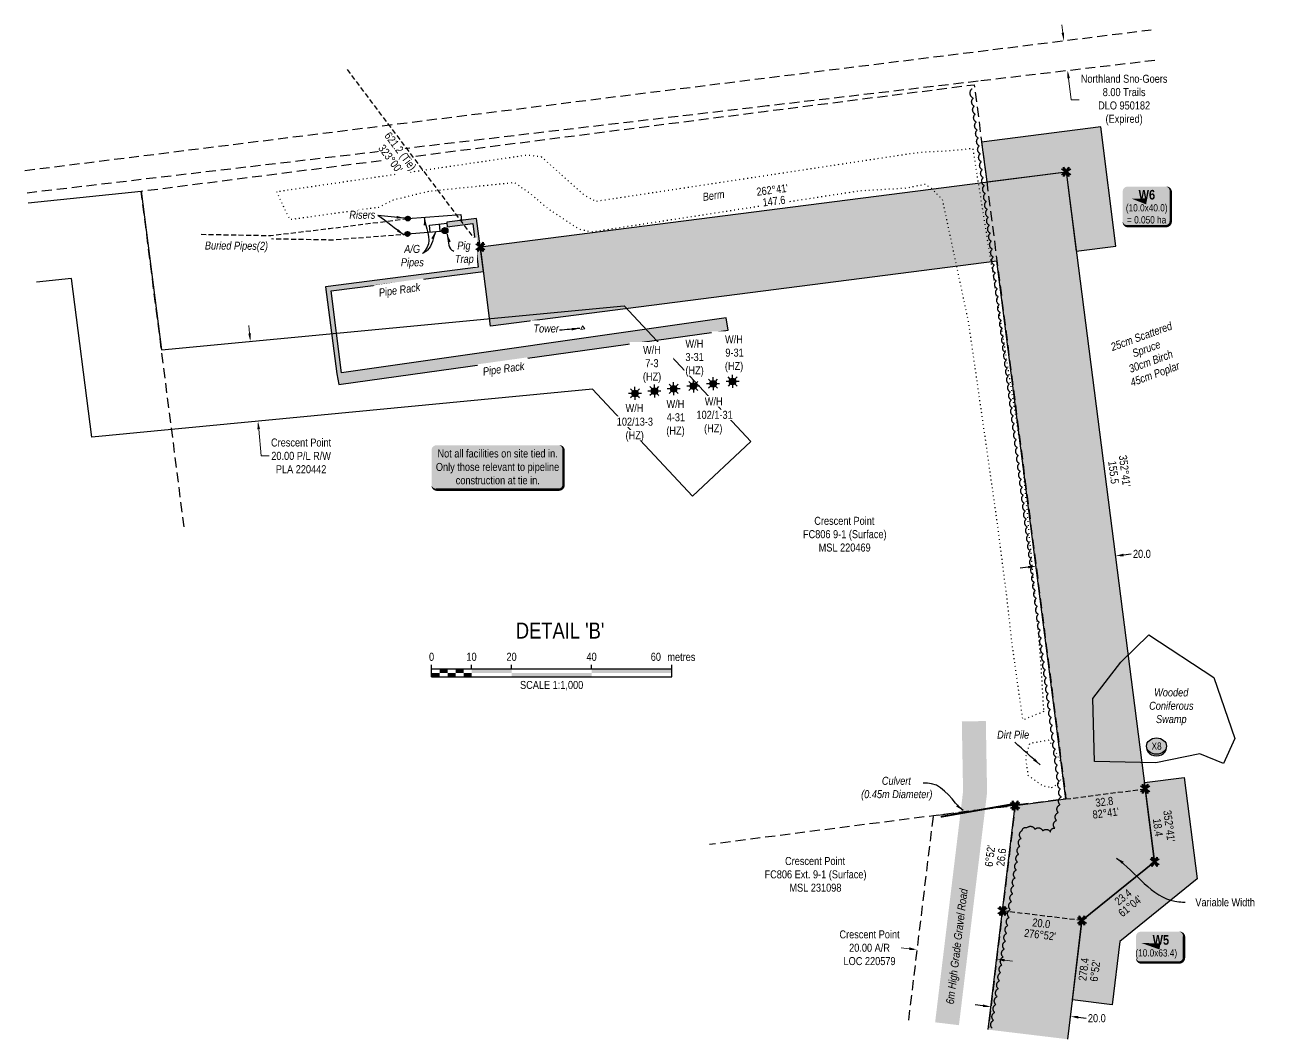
# Model space of a CAD drawing. Extents: x 513823 to 521440, y 6029490 to 6033352.
# Drawn here: x 513823 to 515371, y 6029574 to 6030841 of the extents above; entities that cross this region are included whole.
import ezdxf
from ezdxf.enums import TextEntityAlignment as Align

# ---------------------------------------------------------------- set-up
doc = ezdxf.new("R2010")
doc.units = 0
doc.header["$LTSCALE"] = 5
doc.header["$PDSIZE"] = 0.5
for name, pattern in [('0', [1, 1, 0]), ('foc-ACCESSROAD', [3.75, 2.5, -1.25]), ('foc-TIELINE', [1.875, 1.25, -0.625]), ('foc-TOPO', [1, 0.2, -0.8]), ('foc-TRAV', [1.875, 1.25, -0.625]), ('UG_PIPE', [1.875, 1.25, -0.625])]:
    doc.linetypes.add(name, pattern=pattern)
doc.layers.get('Defpoints').update_dxf_attribs({"color": 9})
for name, color, linetype, lineweight in [('AS-GENERAL', 48, 'Continuous', 18), ('C-RW-T', 13, 'Continuous', 9), ('C-WS-T', 13, 'Continuous', 9), ('F-AR-T', 190, 'Continuous', 9), ('T-TEXT', 48, 'Continuous', 18)]:
    doc.layers.add(name, color=color, linetype=linetype, lineweight=lineweight)
for name, color, linetype in [('AS-PIPE-AG', 44, 'Continuous'), ('AS-PIPE-UG', 44, 'UG_PIPE'), ('AS-PIPE-UG-T', 44, 'Continuous'), ('AS-ROADS', 254, 'Continuous'), ('AS-SYMBOL', 7, 'Continuous'), ('C-AR', 13, 'foc-ACCESSROAD'), ('C-RW', 13, 'Continuous'), ('C-WS', 13, 'foc-ACCESSROAD'), ('C-WS-S', 13, 'Continuous'), ('CG-NOTES', 7, 'Continuous'), ('DETAIL-T', 7, 'Continuous'), ('F-AR', 190, 'foc-ACCESSROAD'), ('L-BD', 7, 'Continuous'), ('L-BD1', 253, 'Continuous'), ('L-MON', 1, 'Continuous'), ('L-TIE', 7, 'foc-TIELINE'), ('L-TIE-T', 7, 'Continuous'), ('P-CROSSINGS', 250, 'Continuous'), ('P-PROPOSED', 10, 'Continuous'), ('P-PROPOSED-H', 21, 'Continuous'), ('P-TEMP-BLOCKS', 250, 'Continuous'), ('P-TEMP-H', 41, 'Continuous'), ('P-TEMP_WORKSPACE', 46, 'Continuous'), ('P-TRAV', 4, 'foc-TRAV'), ('P-TXT', 4, 'Continuous'), ('T-BUSH', 110, '0'), ('T-BUSH-T', 110, 'Continuous'), ('T-GENERAL', 48, 'foc-TOPO'), ('WETLAND', 143, 'Continuous'), ('WETLAND-T', 146, 'Continuous')]:
    doc.layers.add(name, color=color, linetype=linetype)
doc.styles.add('80', font='ARIALN.TTF', dxfattribs={"height": 10})
doc.styles.add('80CG', font='ARIALN.TTF', dxfattribs={"height": 10})
doc.styles.add('80L', font='ARIALN.TTF', dxfattribs={"height": 10})
doc.styles.add('80LS', font='ARIALNI.TTF', dxfattribs={"height": 10})
doc.styles.add('BOLD', font='ARIALNB.TTF')
doc.styles.add('Crossing', font='ARIALN.TTF', dxfattribs={"height": 10})
doc.styles.add('MtXpl_Arial_Narrow', font='ARIALNI.TTF')
doc.dimstyles.new('Compass 5 000', dxfattribs={"dimscale": 5, "dimtxt": 9, "dimasz": 2, "dimexe": 0.2, "dimexo": 0.0625, "dimgap": 0.5, "dimtad": 0, "dimtih": 1, "dimtoh": 1, "dimzin": 0, "dimdsep": 46, "dimtxsty": '80CG', "dimcen": 0.1, "dimse1": 1, "dimse2": 1, "dimclrd": 256, "dimclrt": 256, "dimaunit": 1, "dimadec": 4, "dimazin": 0, "dimtfac": 0.06, "dimtofl": 0, "dimtmove": 0, "dimatfit": 1, "dimfxl": 0.2, "dimtolj": 1, "dimtzin": 0, "dimlwd": -1, "dimarcsym": 0})

# ---------------------------------------------------------------- blocks, each defined once
blk = doc.blocks.new('RISER')
h = blk.add_hatch(color=255)
h.dxf.hatch_style = 1
edge = h.paths.add_edge_path()
edge.add_arc((0, 0), 0.7, 0, 360)
blk.add_hatch(color=48).paths.add_polyline_path([(0.58, -0.15), (-0.58, -0.15, 0.774597)])
at = {"color": 48}
blk.add_line((-0.58, -0.15), (0.58, -0.15), dxfattribs=at)
blk.add_circle((0, 0), 0.6, dxfattribs=at)
blk = doc.blocks.new('PIG')
h = blk.add_hatch(color=255)
h.dxf.hatch_style = 1
edge = h.paths.add_edge_path()
edge.add_arc((0, 0), 0.85, 0, 360)
at = {"layer": 'AS-SYMBOL'}
h = blk.add_hatch(color=48, dxfattribs=at)
h.dxf.hatch_style = 1
h.paths.add_polyline_path([(-0.1, 0, 1), (-0.55, 0, 1)])
h = blk.add_hatch(color=48, dxfattribs=at)
h.dxf.hatch_style = 1
h.paths.add_polyline_path([(0.1, 0, 1), (0.55, 0, 1)])
at = {"layer": 'AS-SYMBOL', "color": 48}
for centre, radius in [((0, 0), 0.75), ((-0.33, 0), 0.225), ((0.33, 0), 0.225)]:
    blk.add_circle(centre, radius, dxfattribs=at)
blk = doc.blocks.new('GAS')
h = blk.add_hatch(color=255)
h.dxf.hatch_style = 1
edge = h.paths.add_edge_path()
edge.add_arc((0, 0), 0.9, 0, 360)
for p, q in [((-0.81, 0), (-1.62, 0)), ((-0.57, 0.57), (-1.14, 1.14)), ((0, 0.81), (0, 1.62)), ((0.57, 0.57), (1.14, 1.14)), ((1.62, 0), (0.81, 0)), ((-0.57, -0.57), (-1.14, -1.14)), ((0, -0.81), (0, -1.62)), ((1.14, -1.14), (0.57, -0.57))]:
    blk.add_line(p, q)
blk.add_circle((0, 0), 0.8)
blk = doc.blocks.new('*U319')
at = {"color": 0}
for p, q in [((-150, 0), (-150, 15)), ((-150, 10), (150.2, 10)), ((-150, 0), (150.2, 0)), ((-100, 10), (-100, 15)), ((-50, 10), (-50, 15)), ((50, 10), (50, 15)), ((150.2, 0), (150.2, 15))]:
    blk.add_line(p, q, dxfattribs=at)
for points in [[(-150, 5), (-140, 5), (-150, 0), (-140, 0)], [(-140, 10), (-130, 10), (-140, 5), (-130, 5)], [(-130, 5), (-120, 5), (-130, 0), (-120, 0)], [(-120, 10), (-110, 10), (-120, 5), (-110, 5)], [(-110, 5), (-100, 5), (-110, 0), (-100, 0)], [(-100, 10), (-50, 10), (-100, 5), (-50, 5)], [(-50, 5), (50, 5), (-50, 0), (50, 0)], [(50, 10), (150.2, 10), (50, 5), (150.2, 5)]]:
    blk.add_solid(points, dxfattribs=at)
at = {"color": 0, "style": '80'}
blk.add_text('metres', height=10, dxfattribs=at).set_placement((162.2, 20), align=Align.CENTER)
at = {"color": 0, "char_height": 10, "style": '80'}
for s, insert, attachment_point in [('0', (-150, 30.2), 2), ('10', (-100, 30.2), 2), ('20', (-50, 30.2), 2), ('40', (50, 30.2), 2), ('60', (136.7, 30.2), 3), ('SCALE 1:1,000', (0.1, -5), 2)]:
    blk.add_mtext(s, dxfattribs=dict(at, insert=insert, attachment_point=attachment_point))
blk = doc.blocks.new('*D420')
at = {"layer": 'C-RW-T', "transparency": 16777216}
for p, q in [((514104, 6030455.7), (514103, 6030465.6)), ((514115.4, 6030336.2), (514118.6, 6030302.7)), ((514118.6, 6030302.7), (514128.6, 6030302.7))]:
    blk.add_line(p, q, dxfattribs=at)
for points in [[(514105.6, 6030455.8), (514102.3, 6030455.5), (514104.9, 6030445.7)], [(514117, 6030336.4), (514113.7, 6030336), (514114.4, 6030346.1)]]:
    blk.add_solid(points, dxfattribs=at)
at = {"layer": 'Defpoints', "color": 0, "transparency": 16777216}
for p in [(514127.5, 6030447.9), (514114.4, 6030346.1), (514137, 6030348.3)]:
    blk.add_point(p, dxfattribs=at)
at = {"layer": 'C-RW-T', "transparency": 16777216, "insert": (514168.3, 6030302.7), "char_height": 10, "attachment_point": 5, "style": '80CG'}
blk.add_mtext('\\A1;Crescent Point\\P20.00 P/L R/W\\PPLA 220442', dxfattribs=at)
blk = doc.blocks.new('*D421')
at = {"layer": 'C-RW-T', "transparency": 16777216}
for p, q in [((514928, 6029687.1), (514918, 6029688.3)), ((515047, 6029672.7), (515057, 6029671.5))]:
    blk.add_line(p, q, dxfattribs=at)
for points in [[(514928.2, 6029688.8), (514927.8, 6029685.5), (514937.9, 6029685.9)], [(515047.2, 6029674.4), (515046.8, 6029671.1), (515037.1, 6029673.9)]]:
    blk.add_solid(points, dxfattribs=at)
at = {"layer": 'Defpoints', "color": 0, "transparency": 16777216}
for p in [(514941.2, 6029713.2), (515040.4, 6029701.2), (514937.9, 6029685.9)]:
    blk.add_point(p, dxfattribs=at)
at = {"layer": 'C-RW-T', "transparency": 16777216, "insert": (514878.3, 6029688.3), "char_height": 10, "attachment_point": 5, "style": '80CG'}
blk.add_mtext('\\A1;Crescent Point\\P20.00 A/R\\PLOC 220579', dxfattribs=at)
blk = doc.blocks.new('*U388')
h = blk.add_hatch(color=191)
edge = h.paths.add_edge_path()
edge.add_line((-24, -30.9), (24, -30.9))
edge.add_arc((24, -24.9), 6, 270, 360)
edge.add_line((30, -24.9), (30, 12.5))
edge.add_arc((24, 12.5), 6, 0, 90)
edge.add_line((24, 18.5), (-24, 18.5))
edge.add_arc((-24, 12.5), 6, 90, 180)
edge.add_line((-30, 12.5), (-30, -24.9))
edge.add_arc((-24, -24.9), 6, 180, 270)
at = {"color": 250, "flags": 128}
blk.add_lwpolyline([(-24, -30.9, 3, 3, 0), (24, -30.9, 3, 3, 0.414214), (30, -24.9, 3, 3, 0), (30, 12.5, 3, 0, 0.414214), (24, 18.5, 0, 0, 0), (-24, 18.5, 0, 0, 0.414214), (-30, 12.5, 0, 0, 0), (-30, -24.9, 0, 3, 0.414214)], format="xyseb", close=True, dxfattribs=at)
at = {"flags": 128}
blk.add_lwpolyline([(-19.2, 3.6, 0, 7.5, 0), (0, 0, 0, 0, 0)], format="xyseb", dxfattribs=at)
at = {"color": 250}
for tag, p, height, style in [('TEMP_AREA_W1_001', (-9.2, 2.2), 12, 'BOLD'), ('ENTER_TEXT_001', (-30.7, -12.5), 9, '80')]:
    blk.add_attdef(tag, p, '', height=height, dxfattribs=dict(at, style=style))
blk = doc.blocks.new('*D423')
at = {"layer": 'Defpoints', "color": 0, "transparency": 16777216}
for p in [(515064.3, 6030814.3), (515121, 6030821.4), (515069, 6030777.2)]:
    blk.add_point(p, dxfattribs=at)
at = {"layer": 'F-AR-T', "transparency": 16777216}
for p, q in [((515119.8, 6030831.3), (515118.6, 6030841.2)), ((515126.9, 6030774.4), (515130.3, 6030747.3)), ((515130.3, 6030747.3), (515140.3, 6030747.3))]:
    blk.add_line(p, q, dxfattribs=at)
for points in [[(515121.4, 6030831.5), (515118.1, 6030831.1), (515121, 6030821.4)], [(515128.6, 6030774.6), (515125.2, 6030774.2), (515125.7, 6030784.3)]]:
    blk.add_solid(points, dxfattribs=at)
at = {"layer": 'F-AR-T', "transparency": 16777216, "insert": (515196.3, 6030747.3), "char_height": 10, "attachment_point": 5, "style": '80CG'}
blk.add_mtext('\\A1;Northland Sno-Goers\\P8.00 Trails\\PDLO 950182\\P(Expired)', dxfattribs=at)
blk = doc.blocks.new('xing2')
h = blk.add_hatch(color=50)
h.dxf.hatch_style = 1
edge = h.paths.add_edge_path()
edge.add_ellipse((0, 0), major_axis=(-12.5, 0), ratio=0.816297, start_angle=0, end_angle=360)
h = blk.add_hatch(color=250)
h.dxf.hatch_style = 1
edge = h.paths.add_edge_path()
edge.add_ellipse((0, -2), major_axis=(-12.5, 0), ratio=0.816297, start_angle=0, end_angle=180)
edge.add_line((12.5, -2), (12.5, 0))
edge.add_ellipse((0, 0), major_axis=(-12.5, 0), ratio=0.816297, start_angle=0, end_angle=180, ccw=False)
edge.add_line((-12.5, 0), (-12.5, -2))
at = {"color": 250}
blk.add_ellipse((0, 0), major_axis=(-12.5, 0), ratio=0.816297, dxfattribs=at)
blk.add_ellipse((0, -2), major_axis=(-12.5, 0), ratio=0.816297, start_param=0, end_param=3.141593, dxfattribs=at)
at = {"color": 250, "style": 'Crossing'}
blk.add_attdef('CROSSING', text='', height=9, dxfattribs=at).set_placement((0.1, 0), align=Align.MIDDLE_CENTER)
at = {"color": 250, "style": 'Crossing', "flags": 1}
for tag, p in [('OWNER', (0.1, -12.5)), ('DESCRIPTION', (0.1, -25.8)), ('LOCATION', (0.1, -39.3)), ('DWG_REF', (0.1, -52.8))]:
    blk.add_attdef(tag, text='', height=9, dxfattribs=at).set_placement(p, align=Align.MIDDLE_CENTER)
blk = doc.blocks.new('*D447')
at = {"layer": 'Defpoints', "color": 0, "transparency": 16777216}
for p in [(515183.3, 6030194.4), (515084.2, 6030181.7), (515185.5, 6030177.7)]:
    blk.add_point(p, dxfattribs=at)
at = {"layer": 'P-TXT', "transparency": 16777216}
for p, q in [((515195.4, 6030179), (515205.3, 6030180.3)), ((515076.4, 6030163.7), (515066.5, 6030162.4))]:
    blk.add_line(p, q, dxfattribs=at)
for points in [[(515195.2, 6030180.6), (515195.6, 6030177.3), (515185.5, 6030177.7)], [(515076.2, 6030165.4), (515076.6, 6030162.1), (515086.3, 6030165)]]:
    blk.add_solid(points, dxfattribs=at)
at = {"layer": 'P-TXT', "transparency": 16777216, "insert": (515218.5, 6030180.3), "char_height": 10, "attachment_point": 5, "style": '80CG'}
blk.add_mtext('\\A1;20.0', dxfattribs=at)
blk = doc.blocks.new('*U405')
h = blk.add_hatch(color=191)
edge = h.paths.add_edge_path()
edge.add_line((-24, -20), (24, -20))
edge.add_arc((24, -14), 6, 270, 360)
edge.add_line((30, -14), (30, 12.5))
edge.add_arc((24, 12.5), 6, 0, 90)
edge.add_line((24, 18.5), (-24, 18.5))
edge.add_arc((-24, 12.5), 6, 90, 180)
edge.add_line((-30, 12.5), (-30, -14))
edge.add_arc((-24, -14), 6, 180, 270)
at = {"color": 250, "flags": 128}
blk.add_lwpolyline([(-24, -20, 3, 3, 0), (24, -20, 3, 3, 0.414214), (30, -14, 3, 3, 0), (30, 12.5, 3, 0, 0.414214), (24, 18.5, 0, 0, 0), (-24, 18.5, 0, 0, 0.414214), (-30, 12.5, 0, 0, 0), (-30, -14, 0, 3, 0.414214)], format="xyseb", close=True, dxfattribs=at)
at = {"flags": 128}
blk.add_lwpolyline([(-23.7, 4.5, 0, 7.5, 0), (0, 0, 0, 0, 0)], format="xyseb", dxfattribs=at)
at = {"color": 250}
for tag, p, height, style in [('TEMP_AREA_W1_001', (-9.2, 2.2), 12, 'BOLD'), ('ENTER_TEXT_001', (-30.7, -12.5), 9, '80')]:
    blk.add_attdef(tag, p, '', height=height, dxfattribs=dict(at, style=style))
blk = doc.blocks.new('*D469')
at = {"layer": 'Defpoints', "color": 0, "transparency": 16777216}
for p in [(515028.3, 6029600.8), (515129.2, 6029602.7), (515127.5, 6029588.8)]:
    blk.add_point(p, dxfattribs=at)
at = {"layer": 'P-TXT', "transparency": 16777216}
for p, q in [((515020, 6029615.8), (515010.1, 6029617)), ((515139.1, 6029601.5), (515149, 6029600.3))]:
    blk.add_line(p, q, dxfattribs=at)
for points in [[(515020.2, 6029617.5), (515019.8, 6029614.2), (515029.9, 6029614.6)], [(515139.3, 6029603.1), (515138.9, 6029599.8), (515129.2, 6029602.7)]]:
    blk.add_solid(points, dxfattribs=at)
at = {"layer": 'P-TXT', "transparency": 16777216, "insert": (515162.2, 6029600.3), "char_height": 10, "attachment_point": 5, "style": '80CG'}
blk.add_mtext('\\A1;20.0', dxfattribs=at)
blk = doc.blocks.new('TEMP')
h = blk.add_hatch(color=255)
h.dxf.hatch_style = 1
h.paths.add_polyline_path([(0, 0.25), (-0.67, 1.15), (-0.67, 0.67), (-1.15, 0.67), (-0.25, 0), (-1.15, -0.67), (-0.67, -0.67), (-0.67, -1.15), (0, -0.25), (0.67, -1.15), (0.67, -0.67), (1.15, -0.67), (0.25, 0), (1.15, 0.67), (0.67, 0.67), (0.67, 1.15)])
h.paths.add_polyline_path([(0.57, 0.85), (0.57, 0.57), (0.85, 0.57), (0.08, 0), (0.85, -0.57), (0.57, -0.57), (0.57, -0.85), (0, -0.08), (-0.57, -0.85), (-0.57, -0.57), (-0.85, -0.57), (-0.08, 0), (-0.85, 0.57), (-0.57, 0.57), (-0.57, 0.85), (0, 0.08)], flags=16)
h = blk.add_hatch(color=1)
h.dxf.hatch_style = 1
h.paths.add_polyline_path([(0, 0.08), (-0.57, 0.85), (-0.57, 0.57), (-0.85, 0.57), (-0.08, 0), (-0.85, -0.57), (-0.57, -0.57), (-0.57, -0.85), (0, -0.08), (0.57, -0.85), (0.57, -0.57), (0.85, -0.57), (0.08, 0), (0.85, 0.57), (0.57, 0.57), (0.57, 0.85)])
at = {"color": 1}
for p, q in [((-0.08, 0), (0.08, 0)), ((0, 0.08), (0, -0.08))]:
    blk.add_line(p, q, dxfattribs=at)
at = {"color": 255, "flags": 128}
blk.add_lwpolyline([(-0.25, 0), (-1.15, 0.67), (-0.67, 0.67), (-0.67, 1.15), (0, 0.25), (0.67, 1.15), (0.67, 0.67), (1.15, 0.67), (0.25, 0), (1.15, -0.67), (0.67, -0.67), (0.67, -1.15), (0, -0.25), (-0.67, -1.15), (-0.67, -0.67), (-1.15, -0.67)], close=True, dxfattribs=at)
at = {"color": 1, "flags": 128}
blk.add_lwpolyline([(-0.08, 0), (-0.85, 0.57), (-0.57, 0.57), (-0.57, 0.85), (0, 0.08), (0.57, 0.85), (0.57, 0.57), (0.85, 0.57), (0.08, 0), (0.85, -0.57), (0.57, -0.57), (0.57, -0.85), (0, -0.08), (-0.57, -0.85), (-0.57, -0.57), (-0.85, -0.57)], close=True, dxfattribs=at)
blk = doc.blocks.new('*U547')
h = blk.add_hatch(color=50)
edge = h.paths.add_edge_path()
edge.add_line((-76.5, -28.5), (76.5, -28.5))
edge.add_arc((76.5, -22.5), 6, 270, 360)
edge.add_line((82.5, -22.5), (82.5, 21))
edge.add_arc((76.5, 21), 6, 0, 90)
edge.add_line((76.5, 27), (-76.5, 27))
edge.add_arc((-76.5, 21), 6, 90, 180)
edge.add_line((-82.5, 21), (-82.5, -22.5))
edge.add_arc((-76.5, -22.5), 6, 180, 270)
at = {"color": 240, "flags": 128}
blk.add_lwpolyline([(-76.5, -28.5, 3, 3, 0), (76.5, -28.5, 3, 3, 0.414214), (82.5, -22.5, 3, 3, 0), (82.5, 21, 3, 0, 0.414214), (76.5, 27, 0, 0, 0), (-76.5, 27, 0, 0, 0.414214), (-82.5, 21, 0, 0, 0), (-82.5, -22.5, 0, 3, 0.414214)], format="xyseb", close=True, dxfattribs=at)
at = {"color": 240, "style": '80'}
blk.add_attdef('ENTER_TEXT_001', (-26.8, -4.9), '', height=10, dxfattribs=at)

msp = doc.modelspace()

# ---------------------------------------------------------------- hatches: boundary and pattern name
at = {"layer": 'AS-PIPE-AG'}
h = msp.add_hatch(color=256, dxfattribs=at)
h.dxf.hatch_style = 1
h.paths.add_polyline_path([(514350.279, 6030594.382), (514350.934, 6030588.772), (514382.684, 6030592.802), (514389.514, 6030538.382), (514198.714, 6030513.842), (514212.989, 6030405.142), (514215.469, 6030392.022), (514701.694, 6030459.932), (514699.414, 6030475.122), (514218.604, 6030406.267), (514205.819, 6030508.847), (514396.224, 6030533.137), (514387.529, 6030599.277), (514350.304, 6030594.597)])
at = {"layer": 'P-PROPOSED-H'}
h = msp.add_hatch(color=256, dxfattribs=at)
h.dxf.hatch_style = 1
h.paths.add_polyline_path([(515026.517, 6029586.053), (515060.244, 6029866.038), (515123.551, 6029874.157), (515037.41, 6030545.803), (514404.905, 6030464.682), (514392.19, 6030563.818), (515123.831, 6030657.654), (515222.687, 6029886.872), (515234.384, 6029795.667), (515143.605, 6029722.344), (515125.748, 6029574.1)])
at = {"layer": 'P-TEMP-H'}
h = msp.add_hatch(color=256, dxfattribs=at)
h.dxf.hatch_style = 1
h.paths.add_polyline_path([(515018.338, 6030694.507), (515024.695, 6030644.939), (515123.831, 6030657.654), (515136.546, 6030558.518), (515186.114, 6030564.875), (515167.042, 6030713.579)])
h = msp.add_hatch(color=256, dxfattribs=at)
h.dxf.hatch_style = 1
h.paths.add_polyline_path([(515131.652, 6029623.114), (515143.605, 6029722.344), (515234.384, 6029795.667), (515221.67, 6029894.803), (515271.238, 6029901.16), (515287.504, 6029774.332), (515190.794, 6029696.219), (515181.267, 6029617.137)])

# ---------------------------------------------------------------- linework, layer by layer
at = {"layer": 'AS-GENERAL', "flags": 128}
msp.add_lwpolyline([(514517.669, 6030460.712), (514522.544, 6030461.257), (514519.694, 6030465.342), (514517.669, 6030460.712)], dxfattribs=at)
at = {"layer": 'AS-GENERAL', "const_width": 2.249, "flags": 128}
msp.add_lwpolyline([(515061.169, 6029868.422), (514967.214, 6029851.857)], dxfattribs=at)
at = {"layer": 'AS-PIPE-AG', "flags": 128}
msp.add_lwpolyline([(514350.279, 6030594.382), (514350.934, 6030588.772), (514382.684, 6030592.802), (514389.514, 6030538.382), (514198.714, 6030513.842), (514212.989, 6030405.142), (514215.469, 6030392.022), (514701.694, 6030459.932), (514699.414, 6030475.122), (514218.604, 6030406.267), (514205.819, 6030508.847), (514396.224, 6030533.137), (514387.529, 6030599.277), (514350.304, 6030594.597)], close=True, dxfattribs=at)
for points in [[(514301.659, 6030599.097), (514367.989, 6030604.037), (514368.509, 6030596.777)], [(514329.539, 6030582.272), (514328.749, 6030591.127), (514350.914, 6030593.347)], [(514340.724, 6030592.622), (514341.459, 6030583.307)], [(514301.229, 6030579.897), (514347.904, 6030584.037)]]:
    msp.add_lwpolyline(points, dxfattribs=at)
at = {"layer": 'AS-PIPE-UG', "flags": 128}
for points in [[(514043.339, 6030579.572), (514130.299, 6030577.962), (514203.559, 6030586.782), (514301.644, 6030599.132)], [(514043.246, 6030574.575), (514130.234, 6030574.107), (514207.189, 6030572.667), (514301.194, 6030579.907)]]:
    msp.add_lwpolyline(points, dxfattribs=at)
at = {"layer": 'AS-ROADS', "const_width": 29.984, "flags": 128}
msp.add_lwpolyline([(515008.569, 6029971.267), (515010.139, 6029882.887), (514975.109, 6029593.406)], dxfattribs=at)
at = {"layer": 'C-AR', "flags": 128}
msp.add_lwpolyline([(514927.263, 6029598.01), (514958.104, 6029853.167), (515060.36, 6029866.254), (515026.78, 6029588.435)], dxfattribs=at)
at = {"layer": 'C-RW', "flags": 128}
msp.add_lwpolyline([(513827.387, 6030618.842), (513968.511, 6030633.412), (513993.838, 6030435.09), (514571.679, 6030490.323), (514730.188, 6030320.725), (514657.135, 6030252.448), (514532.221, 6030386.105), (514006.6, 6030335.836), (513906.782, 6030326.289), (513881.586, 6030524.308), (513837.753, 6030519.723)], dxfattribs=at)
at = {"layer": 'C-WS', "flags": 128}
msp.add_lwpolyline([(514022.201, 6030213.923), (513968.522, 6030633.394), (514746.554, 6030732.952), (515009.129, 6030766.382), (515123.662, 6029874.357), (515060.36, 6029866.254), (514958.104, 6029853.167), (514678.371, 6029817.371)], dxfattribs=at)
at = {"layer": 'F-AR'}
for points in [[(513823.161, 6030659.256), (515230.261, 6030835.009)], [(515234.762, 6030796.701), (515014.096, 6030770.774), (514750.818, 6030739.842), (513826.107, 6030631.087)]]:
    msp.add_lwpolyline(points, dxfattribs=at)
at = {"layer": 'P-TEMP_WORKSPACE', "flags": 128}
for points in [[(515018.338, 6030694.507), (515024.695, 6030644.939), (515123.831, 6030657.654), (515136.546, 6030558.518), (515186.114, 6030564.875), (515167.042, 6030713.579)], [(515131.652, 6029623.114), (515143.605, 6029722.344), (515234.384, 6029795.667), (515221.67, 6029894.803), (515271.238, 6029901.16), (515287.504, 6029774.332), (515190.794, 6029696.219), (515181.267, 6029617.137)]]:
    msp.add_lwpolyline(points, close=True, dxfattribs=at)
at = {"layer": 'P-TRAV', "flags": 128}
for points in [[(515123.551, 6029874.157), (515222.687, 6029886.872)], [(515143.605, 6029722.344), (515044.375, 6029734.298)]]:
    msp.add_lwpolyline(points, dxfattribs=at)
at = {"layer": 'T-BUSH', "flags": 128}
msp.add_lwpolyline([(515031.545, 6029587.812, -0.52056705), (515033.045, 6029597.693, -0.52056705), (515034.545, 6029607.575, -0.52056705), (515036.046, 6029617.456, -0.52056705), (515037.546, 6029627.338, -0.52056705), (515039.046, 6029637.22, -0.52056705), (515040.547, 6029647.101, -0.52056705), (515042.047, 6029656.983, -0.52056705), (515043.548, 6029666.864, -0.52056705), (515045.048, 6029676.746, -0.52056705), (515046.548, 6029686.627, -0.52056705), (515048.049, 6029696.509, -0.52056705), (515049.549, 6029706.39, -0.52056705), (515051.049, 6029716.272, -0.52056705), (515052.55, 6029726.153, -0.52056705), (515054.05, 6029736.035, -0.52056705), (515055.551, 6029745.916, -0.52056705), (515057.051, 6029755.798, -0.52056705), (515058.551, 6029765.68, -0.52056705), (515060.052, 6029775.561, -0.52056705), (515061.552, 6029785.443, -0.52056705), (515063.052, 6029795.324, -0.52056705), (515064.553, 6029805.206, -0.52056705), (515066.053, 6029815.087, -0.52056705), (515067.554, 6029824.969, -0.52056705), (515069.054, 6029834.85, -0.52056705), (515075.044, 6029838.348, -0.52056705), (515084.851, 6029836.42, -0.52056705), (515094.658, 6029834.492, -0.52056705), (515104.465, 6029832.563, -0.52056705), (515109.638, 6029837.726, -0.52056705), (515111.808, 6029847.483, -0.52056705), (515113.978, 6029857.239, -0.52056705), (515116.148, 6029866.995, -0.52056705), (515117.862, 6029876.773, -0.52056705), (515116.612, 6029886.689, -0.52056705), (515115.362, 6029896.606, -0.52056705), (515114.112, 6029906.522, -0.52056705), (515112.862, 6029916.438, -0.52056705), (515111.612, 6029926.355, -0.52056705), (515110.362, 6029936.271, -0.52056705), (515109.111, 6029946.187, -0.52056705), (515107.861, 6029956.104, -0.52056705), (515106.611, 6029966.02, -0.52056705), (515105.361, 6029975.936, -0.52056705), (515104.111, 6029985.852, -0.52056705), (515102.861, 6029995.769, -0.52056705), (515101.611, 6030005.685, -0.52056705), (515100.361, 6030015.601, -0.52056705), (515099.111, 6030025.518, -0.52056705), (515097.86, 6030035.434, -0.52056705), (515096.61, 6030045.35, -0.52056705), (515095.36, 6030055.267, -0.52056705), (515094.11, 6030065.183, -0.52056705), (515092.86, 6030075.099, -0.52056705), (515091.61, 6030085.016, -0.52056705), (515090.36, 6030094.932, -0.52056705), (515089.11, 6030104.848, -0.52056705), (515087.86, 6030114.764, -0.52056705), (515086.609, 6030124.681, -0.52056705), (515085.359, 6030134.597, -0.52056705), (515084.109, 6030144.513, -0.52056705), (515082.859, 6030154.43, -0.52056705), (515081.609, 6030164.346, -0.52056705), (515080.359, 6030174.262, -0.52056705), (515079.109, 6030184.179, -0.52056705), (515077.859, 6030194.095, -0.52056705), (515076.609, 6030204.011, -0.52056705), (515075.359, 6030213.928, -0.52056705), (515074.108, 6030223.844, -0.52056705), (515072.858, 6030233.76, -0.52056705), (515071.608, 6030243.676, -0.52056705), (515070.358, 6030253.593, -0.52056705), (515069.108, 6030263.509, -0.52056705), (515067.858, 6030273.425, -0.52056705), (515066.608, 6030283.342, -0.52056705), (515065.358, 6030293.258, -0.52056705), (515064.108, 6030303.174, -0.52056705), (515062.857, 6030313.091, -0.52056705), (515061.607, 6030323.007, -0.52056705), (515060.357, 6030332.923, -0.52056705), (515059.107, 6030342.84, -0.52056705), (515057.857, 6030352.756, -0.52056705), (515056.607, 6030362.672, -0.52056705), (515055.357, 6030372.588, -0.52056705), (515054.107, 6030382.505, -0.52056705), (515052.857, 6030392.421, -0.52056705), (515051.606, 6030402.337, -0.52056705), (515050.356, 6030412.254, -0.52056705), (515049.106, 6030422.17, -0.52056705), (515047.856, 6030432.086, -0.52056705), (515046.606, 6030442.003, -0.52056705), (515045.356, 6030451.919, -0.52056705), (515044.106, 6030461.835, -0.52056705), (515042.856, 6030471.752, -0.52056705), (515041.606, 6030481.668, -0.52056705), (515040.356, 6030491.584, -0.52056705), (515039.105, 6030501.5, -0.52056705), (515037.855, 6030511.417, -0.52056705), (515036.605, 6030521.333, -0.52056705), (515035.355, 6030531.249, -0.52056705), (515034.105, 6030541.166, -0.52056705), (515032.855, 6030551.082, -0.52056705), (515031.605, 6030560.998, -0.52056705), (515030.355, 6030570.915, -0.52056705), (515029.105, 6030580.831, -0.52056705), (515027.854, 6030590.747, -0.52056705), (515026.604, 6030600.664, -0.52056705), (515025.354, 6030610.58, -0.52056705), (515024.104, 6030620.496, -0.52056705), (515022.854, 6030630.412, -0.52056705), (515021.604, 6030640.329, -0.52056705), (515020.354, 6030650.245, -0.52056705), (515019.104, 6030660.161, -0.52056705), (515017.854, 6030670.078, -0.52056705), (515016.603, 6030679.994, -0.52056705), (515015.353, 6030689.91, -0.52056705), (515014.103, 6030699.827, -0.52056705), (515012.853, 6030709.743, -0.52056705), (515011.603, 6030719.659, -0.52056705), (515010.353, 6030729.576, -0.52056705), (515009.103, 6030739.492, -0.52056705), (515007.853, 6030749.408, -0.52056705), (515006.339, 6030761.417, -0.52056705)], format="xyb", dxfattribs=at)
at = {"layer": 'T-GENERAL', "flags": 128}
msp.add_lwpolyline([(515095.889, 6029983.402), (515069.849, 6029972.847), (515055.949, 6030071.537), (515049.834, 6030126.677), (515038.524, 6030215.022), (515024.389, 6030314.772), (515002.099, 6030469.587), (514969.549, 6030622.477), (514955.889, 6030636.632), (514947.699, 6030641.822), (514924.099, 6030637.007), (514866.099, 6030633.587), (514531.344, 6030582.232), (514515.924, 6030585.632), (514477.329, 6030611.112), (514452.559, 6030631.787), (514434.994, 6030643.962), (514327.964, 6030633.067), (514283.274, 6030622.202), (514264.819, 6030613.067), (514154.299, 6030597.692), (514137.764, 6030632.862), (514450.949, 6030678.722), (514468.229, 6030676.467), (514522.324, 6030628.217), (514536.089, 6030620.837), (514927.579, 6030680.187), (514951.244, 6030682.892), (514970.029, 6030683.322), (515007.134, 6030686.892), (515068.359, 6030304.082), (515091.764, 6030049.612), (515095.704, 6029983.447)], dxfattribs=at)
msp.add_lwpolyline([(515105.739, 6029888.687), (515113.704, 6029892.447), (515119.814, 6029902.567), (515118.939, 6029915.742), (515110.039, 6029935.107), (515102.614, 6029947.572), (515078.094, 6029943.377), (515073.139, 6029925.887), (515076.234, 6029903.387), (515095.344, 6029890.427)], close=True, dxfattribs=at)

# ---------------------------------------------------------------- block references
at = {"layer": 'AS-SYMBOL', "xscale": 4.997397900000022, "yscale": 4.997397900000022, "zscale": 4.997397900000022}
msp.add_blockref('RISER', (514301.569, 6030599.127), dxfattribs=at)
at = {"layer": 'CG-NOTES'}
ref = msp.add_blockref('*U547', (514413.692, 6030289.028), dxfattribs=dict(at, xscale=0.99947958, yscale=0.99947958, zscale=0.99947958))
ref.add_attrib('ENTER_TEXT_001', 'Not all facilities on site tied in.', (514338.649, 6030300.773), dxfattribs={"layer": '0', "color": 240, "height": 9.9948, "style": '80'})
ref.add_attrib('ENTER_TEXT_002', 'Only those relevant to pipeline', (514336.624, 6030283.938), dxfattribs={"layer": '0', "color": 240, "height": 9.9948, "style": '80'})
ref.add_attrib('ENTER_TEXT_003', 'construction at tie in.', (514361.444, 6030267.28), dxfattribs={"layer": '0', "color": 240, "height": 9.9948, "style": '80'})
at = {"layer": 'DETAIL-T', "xscale": 0.99947958, "yscale": 0.99947958, "zscale": 0.99947958}
msp.add_blockref('*U319', (514481.159, 6030026.607), dxfattribs=at)
at = {"layer": 'L-MON', "xscale": 4.997397900000013, "yscale": 4.997397900000013, "zscale": 4.997397900000013}
for p in [(515123.831, 6030657.654), (515222.687, 6029886.872), (515060.244, 6029866.038), (515234.384, 6029795.667), (515044.375, 6029734.298), (515143.605, 6029722.344)]:
    msp.add_blockref('TEMP', p, dxfattribs=at)
at = {"layer": 'P-CROSSINGS', "xscale": 0.99947958, "yscale": 0.99947958, "zscale": 0.99947958}
msp.add_blockref('xing2', (515236.76, 6029940.196), dxfattribs=at).add_auto_attribs({'CROSSING': 'X8'})
at = {"layer": 'P-TEMP-BLOCKS'}
ref = msp.add_blockref('*U388', (515224.497, 6030620.568), dxfattribs=dict(at, xscale=0.99947958, yscale=0.99947958, zscale=0.99947958))
ref.add_attrib('TEMP_AREA_W1_001', 'W6', (515214.413, 6030622.913), dxfattribs={"layer": '0', "color": 250, "height": 11.9938, "style": 'BOLD'})
ref.add_attrib('ENTER_TEXT_001', '(10.0x40.0)', (515198.434, 6030608.104), dxfattribs={"layer": '0', "color": 250, "height": 8.99532, "style": '80'})
ref.add_attrib('ENTER_TEXT_002', '= 0.050 ha', (515199.941, 6030593.075), dxfattribs={"layer": '0', "color": 250, "height": 8.9953, "style": '80'})
at = {"layer": 'P-TEMP-BLOCKS', "xscale": 0.99947958, "yscale": 0.99947958, "zscale": 0.99947958}
msp.add_blockref('*U405', (515241.078, 6029689.909), dxfattribs=at).add_auto_attribs({'TEMP_AREA_W1_001': 'W5', 'ENTER_TEXT_001': '(10.0x63.4)'})

# ---------------------------------------------------------------- texts
at = {"layer": 'C-WS-T', "style": '80L'}
for s, p in [('W/H', (514573.57, 6030357.485)), ('(HZ)', (514671.651, 6030332.217))]:
    msp.add_text(s, height=10, dxfattribs=at).set_placement(p)
at = {"layer": 'DETAIL-T', "color": 3, "insert": (514491.812, 6030084.525), "char_height": 19.9896, "width": 223.74152, "attachment_point": 5, "style": '80CG'}
msp.add_mtext("DETAIL 'B'", dxfattribs=at)
at = {"layer": 'L-BD', "style": '80L'}
for s, rotation, p in [("82°41'", 7.3085, (515173.387, 6029856.617)), ('32.8', 7.3085, (515171.575, 6029870.744)), ('20.0', 353.1312, (515092.855, 6029718.894)), ("276°52'", 353.1312, (515091.151, 6029704.754))]:
    msp.add_text(s, height=9.9948, rotation=rotation, dxfattribs=at).set_placement(p, align=Align.MIDDLE)
at = {"layer": 'L-BD1', "style": '80L'}
for s, rotation, p in [("262°41'", 7.2946, (514756.787, 6030635.022)), ("352°41'", 277.3165, (515197.174, 6030283.99)), ('155.5', 277.3165, (515183.048, 6030282.176)), ('18.4', 277.3165, (515238.588, 6029838.65)), ("352°41'", 277.3165, (515252.714, 6029840.463)), ("6°52'", 83.1312, (515028.742, 6029803.007)), ('26.6', 83.1312, (515042.883, 6029801.303)), ('23.4', 38.9279, (515194.961, 6029751.619)), ("61°04'", 38.9279, (515203.91, 6029740.539)), ('278.4', 83.1312, (515145.812, 6029661.27)), ("6°52'", 83.1312, (515159.952, 6029659.567))]:
    msp.add_text(s, height=9.9948, rotation=rotation, dxfattribs=at).set_placement(p, align=Align.MIDDLE)
at = {"layer": 'T-BUSH-T', "insert": (515159.953, 6030436.329), "char_height": 9.99479, "attachment_point": 1, "rotation": 20, "style": '80LS'}
msp.add_mtext_dynamic_manual_height_columns('\\pi19.69527;25cm Scattered \\P\\pi42.14606;Spruce\\P\\pi31.55812;30cm Birch\\P\\pi27.36181;45cm Poplar', width=119.47161, gutter_width=49.974, heights=[0], dxfattribs=at)
at = {"layer": 'T-TEXT', "insert": (514973.61, 6029618.613), "char_height": 9.9948, "width": 146.44359, "attachment_point": 1, "rotation": 83.100134, "style": '80LS'}
msp.add_mtext('6m High Grade Gravel Road', dxfattribs=at)

# ---------------------------------------------------------------- dimensions: what is measured, and where the dimension line sits
at = {"layer": 'C-RW-T'}
for base, p1, p2, angle, text, picture, middle in [((514114.429, 6030346.148), (514127.471, 6030447.863), (514136.992, 6030348.306), 275.462984, 'Crescent Point\\P20.00 P/L R/W\\PPLA 220442', '*D420', (514168.343, 6030302.726)), ((514937.888, 6029685.914), (515040.414, 6029701.205), (514941.186, 6029713.199), 173.108175, 'Crescent Point\\P20.00 A/R\\PLOC 220579', '*D421', (514878.272, 6029688.314))]:
    dim = msp.add_linear_dim(base=base, p1=p1, p2=p2, angle=angle, text=text, dimstyle='Compass 5 000', dxfattribs=at)
    dim.commit()
    dim.dimension.update_dxf_attribs({"geometry": picture, "text_midpoint": middle, "dimtype": 161})
at = {"layer": 'F-AR-T'}
dim = msp.add_linear_dim(base=(515121.032, 6030821.366), p1=(515068.96, 6030777.22), p2=(515064.33, 6030814.284), angle=97.11963, text='Northland Sno-Goers\\P8.00 Trails\\PDLO 950182\\P(Expired)', dimstyle='Compass 5 000', dxfattribs=at)
dim.commit()
dim.dimension.update_dxf_attribs({"geometry": '*D423', "text_midpoint": (515196.263, 6030747.263), "dimtype": 161})
at = {"layer": 'P-TXT'}
for base, p1, p2, angle, picture, middle in [((515185.481, 6030177.706), (515084.199, 6030181.706), (515183.333, 6030194.435), 7.316537, '*D447', (515218.524, 6030180.253)), ((515129.18, 6029602.651), (515028.271, 6029600.774), (515127.504, 6029588.782), 353.109558, '*D469', (515162.242, 6029600.252))]:
    dim = msp.add_linear_dim(base=base, p1=p1, p2=p2, angle=angle, text='20.0', dimstyle='Compass 5 000', dxfattribs=at)
    dim.commit()
    dim.dimension.update_dxf_attribs({"geometry": picture, "text_midpoint": middle, "dimtype": 161})

# ---------------------------------------------------------------- leaders
at = {"layer": 'P-TXT', "path_type": 1}
msp.add_leader([(515186.723, 6029800.392), (515259.781, 6029746.432), (515279.211, 6029744.796)], dimstyle='Compass 5 000', override={"dimgap": 0.5, "dimtad": 0}, dxfattribs=at)
at = {"layer": 'T-TEXT', "path_type": 1}
msp.add_leader([(514297.592, 6030599.789), (514264.063, 6030603.183)], dimstyle='Compass 5 000', override={"dimgap": 0.5, "dimtad": 0}, dxfattribs=at)

# ---------------------------------------------------------------- next in the draw order: texts
at = {"layer": 'AS-PIPE-AG', "insert": (514292.602, 6030566.244), "char_height": 9.98954, "attachment_point": 1, "style": '80L', "bg_fill": 2}
msp.add_mtext_dynamic_manual_height_columns('\\pi4.55751;{\\fArial Narrow|b0|i1|c0|p34;A/G \\P\\pi0.32592;Pipes}', width=28.69888, gutter_width=49.974, heights=[0], dxfattribs=at)
at = {"layer": 'AS-PIPE-AG', "char_height": 9.98954, "attachment_point": 1, "rotation": 7.950945, "style": '80L', "bg_fill": 2}
for insert in [(514264.357, 6030511.399), (514394.364, 6030412.844)]:
    msp.add_mtext_dynamic_manual_height_columns('\\pi0.32592;{\\fArial Narrow|b0|i1|c0|p34;Pipe Rack}', width=52.86184, gutter_width=49.974, heights=[0], dxfattribs=dict(at, insert=insert))
at = {"layer": 'AS-PIPE-UG-T', "insert": (514047.867, 6030570.477), "char_height": 9.98954, "attachment_point": 1, "rotation": 359.691445, "style": '80L', "bg_fill": 2}
msp.add_mtext_dynamic_manual_height_columns('\\pi0.29866;{\\fArial Narrow|b0|i1|c0|p34;Buried Pipes(2)}', width=78.30587, gutter_width=49.974, heights=[0], dxfattribs=at)
at = {"layer": 'L-TIE-T', "insert": (514279.595, 6030708.717), "char_height": 9.9948, "width": 54.77134, "attachment_point": 1, "rotation": 306.998, "line_spacing_factor": 0.934195, "style": '80L', "bg_fill": 3, "box_fill_scale": 1.15, "bg_fill_color": 256, "bg_fill_true_color": 256, "bg_fill_transparency": 0}
msp.add_mtext("\\pi0.25451;621.2 (Tie) \\P\\pi8.08808;323°00'", dxfattribs=at)
at = {"layer": 'P-TXT', "insert": (515277.816, 6029750.106), "char_height": 9.98954, "attachment_point": 1, "style": '80L', "bg_fill": 2}
msp.add_mtext_dynamic_manual_height_columns('\\pi7.44671;Variable Width', width=88.46577, gutter_width=49.974, heights=[0], dxfattribs=at)
at = {"layer": 'WETLAND-T', "insert": (515227.637, 6030012.292), "char_height": 9.99474, "width": 54.17111, "attachment_point": 1, "style": '80L', "bg_fill": 3, "box_fill_scale": 1.15, "bg_fill_color": 256, "bg_fill_true_color": 256, "bg_fill_transparency": 0}
msp.add_mtext('\\pi6.19954;{\\fArial Narrow|b0|i1|c0|p34;Wooded \\P\\pi-0.06593;Coniferous\\P\\pi8.52778;Swamp}', dxfattribs=at)

# ---------------------------------------------------------------- next in the draw order: linework, layer by layer
at = {"layer": 'L-TIE', "flags": 128}
msp.add_lwpolyline([(514225.736, 6030785.37), (514392.19, 6030563.818)], dxfattribs=at)
at = {"layer": 'P-PROPOSED', "flags": 128}
msp.add_lwpolyline([(515026.517, 6029586.053), (515060.244, 6029866.038), (515123.551, 6029874.157), (515037.41, 6030545.803), (514404.905, 6030464.682), (514392.19, 6030563.818), (515123.831, 6030657.654), (515222.687, 6029886.872), (515234.384, 6029795.667), (515143.605, 6029722.344), (515125.748, 6029574.1)], dxfattribs=at)
at = {"layer": 'WETLAND'}
msp.add_lwpolyline([(515290.97, 6029930.366), (515235.949, 6029919.146), (515159.28, 6029920.929), (515157.354, 6029999.641), (515192.327, 6030044.974), (515227.243, 6030079.127), (515308.349, 6030025.884), (515334.552, 6029949.904), (515320.305, 6029918.526), (515290.97, 6029930.366)], close=True, dxfattribs=at)

# ---------------------------------------------------------------- next in the draw order: block references
at = {"layer": 'AS-SYMBOL', "xscale": 4.997397900000022, "yscale": 4.997397900000022, "zscale": 4.997397900000022}
msp.add_blockref('RISER', (514301.214, 6030579.947), dxfattribs=at)

# ---------------------------------------------------------------- next in the draw order: leaders
at = {"layer": 'AS-PIPE-AG', "path_type": 1}
msp.add_leader([(514322.06, 6030600.616), (514325.887, 6030563.447), (514319.965, 6030555.385)], dimstyle='Compass 5 000', dxfattribs=at)
msp.add_leader([(514336.355, 6030583.013), (514326.256, 6030559.786), (514319.965, 6030555.385)], dimstyle='Compass 5 000', override={"dimgap": 0.5, "dimtad": 0}, dxfattribs=at)
at = {"layer": 'T-TEXT', "path_type": 1}
msp.add_leader([(514297.039, 6030578.451), (514264.063, 6030603.183)], dimstyle='Compass 5 000', override={"dimgap": 0.5, "dimtad": 0}, dxfattribs=at)

# ---------------------------------------------------------------- next in the draw order: texts
at = {"layer": 'C-WS-T', "char_height": 10, "attachment_point": 1, "style": '80L', "bg_fill": 2}
for s, width, insert in [('\\pi11.8133;W/H\\P\\pi12.21576;9-31\\P\\pi11.63595;(HZ)', 44.7794, (514685.997, 6030453.387)), ('\\pi11.8133;W/H\\P\\pi14.64754;7-3\\P\\pi11.63595;(HZ)', 44.7794, (514583.558, 6030440.19)), ('\\pi11.8133;W/H\\P\\pi12.05205;4-31\\P\\pi11.63595;(HZ)', 44.7794, (514612.887, 6030372.639)), ('\\pi26.11071;Crescent Point\\P\\pi0.5309;FC806 Ext. 9-1 (Surface)\\P\\pi31.57456;MSL 231098', 126.74393, (514746.654, 6029801.698))]:
    msp.add_mtext_dynamic_manual_height_columns(s, width=width, gutter_width=50, heights=[0], dxfattribs=dict(at, insert=insert))
at = {"layer": 'C-WS-T', "insert": (514672.517, 6030375.891), "char_height": 10, "width": 22.37599, "attachment_point": 1, "style": '80L', "bg_fill": 3, "box_fill_scale": 1.15, "bg_fill_color": 256, "bg_fill_true_color": 256, "bg_fill_transparency": 0}
msp.add_mtext('W/H', dxfattribs=at)
at = {"layer": 'C-WS-T', "insert": (514794.643, 6030226.603), "char_height": 10, "attachment_point": 1, "style": '80L', "bg_fill": 3, "box_fill_scale": 1.15, "bg_fill_color": 256, "bg_fill_true_color": 256, "bg_fill_transparency": 0}
msp.add_mtext_dynamic_manual_height_columns('\\pi14.64754;Crescent Point\\P\\pi0.5309;FC806 9-1 (Surface)\\P\\pi20.11139;MSL 220469', width=103.8176, gutter_width=50, heights=[0], dxfattribs=at)
at = {"layer": 'L-BD1', "insert": (514758.291, 6030625.959), "char_height": 9.9948, "width": 31.38185, "attachment_point": 2, "rotation": 7.2946, "style": '80L', "bg_fill": 3, "box_fill_scale": 1.15, "bg_fill_color": 256, "bg_fill_true_color": 256, "bg_fill_transparency": 0}
msp.add_mtext('147.6', dxfattribs=at)
at = {"layer": 'T-TEXT', "insert": (514669.198, 6030630.909), "char_height": 9.9895, "width": 27.24746, "attachment_point": 1, "rotation": 8.620417, "style": 'MtXpl_Arial_Narrow', "bg_fill": 3, "box_fill_scale": 1.15, "bg_fill_color": 256, "bg_fill_true_color": 256, "bg_fill_transparency": 0}
msp.add_mtext('Berm', dxfattribs=at)
at = {"layer": 'T-TEXT', "insert": (514228.562, 6030608.903), "char_height": 9.9895, "width": 32.58383, "attachment_point": 1, "style": 'MtXpl_Arial_Narrow', "bg_fill": 3, "box_fill_scale": 1.15, "bg_fill_color": 256, "bg_fill_true_color": 256, "bg_fill_transparency": 0}
msp.add_mtext('Risers', dxfattribs=at)
at = {"layer": 'T-TEXT', "char_height": 9.98954, "attachment_point": 1, "style": '80L', "bg_fill": 2}
for s, width, insert in [('\\pi3.71255;{\\fArial Narrow|b0|i1|c0|p34;Pig \\P\\pi0.76203;Trap}', 23.38384, (514359.674, 6030570.44)), ('\\pi-1.32992;{\\fArial Narrow|b0|i1|c0|p34;Tower}', 28.69888, (514459.85, 6030466.85)), ('\\pi26.40707;{\\fArial Narrow|b0|i1|c0|p34;Culvert\\P\\pi0.53375;(0.45m Diameter)}', 88.46577, (514867.288, 6029901.849))]:
    msp.add_mtext_dynamic_manual_height_columns(s, width=width, gutter_width=49.974, heights=[0], dxfattribs=dict(at, insert=insert))
at = {"layer": 'T-TEXT', "insert": (515037.677, 6029959.459), "char_height": 9.98954, "attachment_point": 1, "style": '80L', "bg_fill": 3, "box_fill_scale": 1.15, "bg_fill_color": 256, "bg_fill_true_color": 256, "bg_fill_transparency": 0}
msp.add_mtext_dynamic_manual_height_columns('{\\fArial Narrow|b0|i1|c0|p34;Dirt Pile}', width=39.86726, gutter_width=49.974, heights=[0], dxfattribs=at)

# ---------------------------------------------------------------- next in the draw order: block references
at = {"layer": 'AS-SYMBOL', "xscale": 4.997397900000022, "yscale": 4.997397900000022, "zscale": 4.997397900000022}
msp.add_blockref('PIG', (514347.914, 6030584.097), dxfattribs=at)
at = {"layer": 'C-WS-S', "color": 5, "xscale": 4.997397900000022, "yscale": 4.997397900000022, "zscale": 4.997397900000022}
for p in [(514585.297, 6030380.778), (514609.617, 6030383.653), (514707.218, 6030395.711)]:
    msp.add_blockref('GAS', p, dxfattribs=at)
at = {"layer": 'L-MON', "xscale": 4.997397900000013, "yscale": 4.997397900000013, "zscale": 4.997397900000013}
msp.add_blockref('TEMP', (514392.19, 6030563.818), dxfattribs=at)

# ---------------------------------------------------------------- next in the draw order: texts
at = {"layer": 'C-WS-T', "char_height": 10, "attachment_point": 1, "style": '80L', "bg_fill": 3, "box_fill_scale": 1.15, "bg_fill_color": 256, "bg_fill_true_color": 256, "bg_fill_transparency": 0}
for s, insert, width in [('W/H 3-31 (HZ)', (514648.341, 6030447.897), 23.85675), ('102/1-31', (514662.156, 6030359.054), 45.45123), ('102/13-3', (514562.577, 6030350.475), 45.45123)]:
    msp.add_mtext(s, dxfattribs=dict(at, insert=insert, width=width))

# ---------------------------------------------------------------- next in the draw order: leaders
at = {"layer": 'T-TEXT', "path_type": 1}
for points in [[(514350.784, 6030579.548), (514356.519, 6030559.841), (514359.148, 6030558.575)], [(514516.24, 6030461.935), (514491.079, 6030459.661)], [(515091.307, 6029916.865), (515059.752, 6029944.943)], [(514995.22, 6029859.6), (514955.9, 6029893.149), (514945.313, 6029894.111)]]:
    msp.add_leader(points, dimstyle='Compass 5 000', override={"dimgap": 0.5, "dimtad": 0}, dxfattribs=at)

# ---------------------------------------------------------------- next in the draw order: block references
at = {"layer": 'C-WS-S', "color": 5, "xscale": 4.997397900000022, "yscale": 4.997397900000022, "zscale": 4.997397900000022}
for p in [(514633.612, 6030386.527), (514658.254, 6030389.959), (514682.898, 6030392.836)]:
    msp.add_blockref('GAS', p, dxfattribs=at)

# ---------------------------------------------------------------- next in the draw order: texts
at = {"layer": 'C-WS-T', "insert": (514573.55, 6030333.466), "char_height": 10, "width": 23.00668, "attachment_point": 1, "style": '80L', "bg_fill": 3, "box_fill_scale": 1.15, "bg_fill_color": 256, "bg_fill_true_color": 256, "bg_fill_transparency": 0}
msp.add_mtext('(HZ)', dxfattribs=at)

doc.saveas('drawing.dxf')
